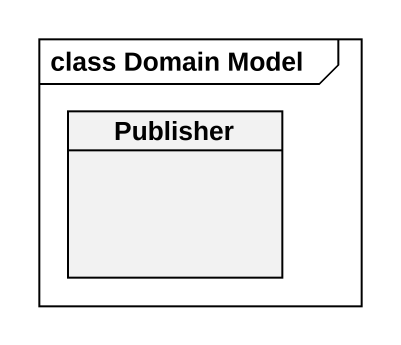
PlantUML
@startuml
mainframe class Domain Model
hide circle
hide empty members
class Publisher
@enduml
